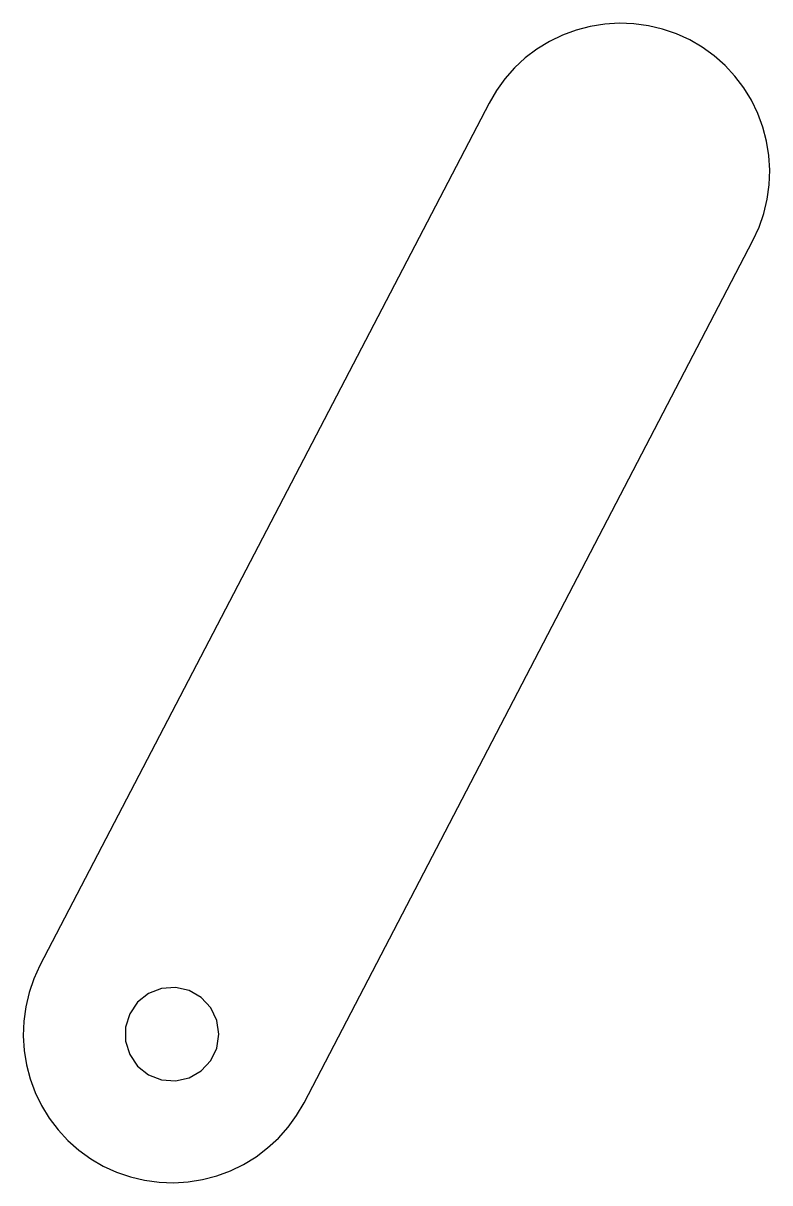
# Model space of a CAD drawing. Header units: millimetres. Extents: x -188 to -123, y 174 to 275.
import ezdxf

# ---------------------------------------------------------------- set-up
doc = ezdxf.new("R2010")
doc.units = ezdxf.units.MM
doc.layers.add('CUT_PROFILE', color=7, linetype='Continuous')

msp = doc.modelspace()

# ---------------------------------------------------------------- linework, layer by layer
at = {"layer": 'CUT_PROFILE'}
for points in [[(-124.47, 256), (-123.93, 257.16), (-123.52, 258.37), (-123.22, 259.61), (-123.05, 260.87), (-123, 262.15), (-123.08, 263.42), (-123.28, 264.68), (-123.6, 265.91), (-124.05, 267.11), (-124.6, 268.26), (-125.27, 269.34), (-126.04, 270.36), (-126.91, 271.29), (-127.87, 272.14), (-128.9, 272.89), (-130, 273.53), (-131.16, 274.07), (-132.37, 274.48), (-133.61, 274.78), (-134.87, 274.95), (-136.15, 275), (-137.42, 274.92), (-138.68, 274.72), (-139.91, 274.4), (-141.11, 273.95), (-142.26, 273.4), (-143.34, 272.73), (-144.36, 271.96), (-145.29, 271.09), (-146.14, 270.13), (-146.89, 269.1), (-147.53, 268), (-186.76, 192.59), (-187.29, 191.43), (-187.71, 190.23), (-188, 188.99), (-188.18, 187.72), (-188.23, 186.45), (-188.15, 185.17), (-187.95, 183.91), (-187.62, 182.68), (-187.18, 181.48), (-186.62, 180.34), (-185.95, 179.25), (-185.18, 178.23), (-184.32, 177.3), (-183.36, 176.45), (-182.33, 175.7), (-181.23, 175.06), (-180.07, 174.53), (-178.86, 174.11), (-177.62, 173.82), (-176.36, 173.64), (-175.08, 173.59), (-173.81, 173.67), (-172.55, 173.87), (-171.31, 174.2), (-170.12, 174.64), (-168.97, 175.2), (-167.88, 175.87), (-166.87, 176.64), (-165.93, 177.5), (-165.09, 178.46), (-164.34, 179.49), (-163.69, 180.59)], [(-171.13, 186.59), (-171.31, 187.8), (-171.84, 188.9), (-172.67, 189.8), (-173.73, 190.41), (-174.92, 190.68), (-176.14, 190.59), (-177.28, 190.14), (-178.23, 189.38), (-178.92, 188.37), (-179.28, 187.2), (-179.28, 185.98), (-178.92, 184.81), (-178.23, 183.8), (-177.28, 183.04), (-176.14, 182.6), (-174.92, 182.5), (-173.73, 182.78), (-172.67, 183.39), (-171.84, 184.28), (-171.31, 185.38)]]:
    msp.add_lwpolyline(points, close=True, dxfattribs=at)

doc.saveas('drawing.dxf')
